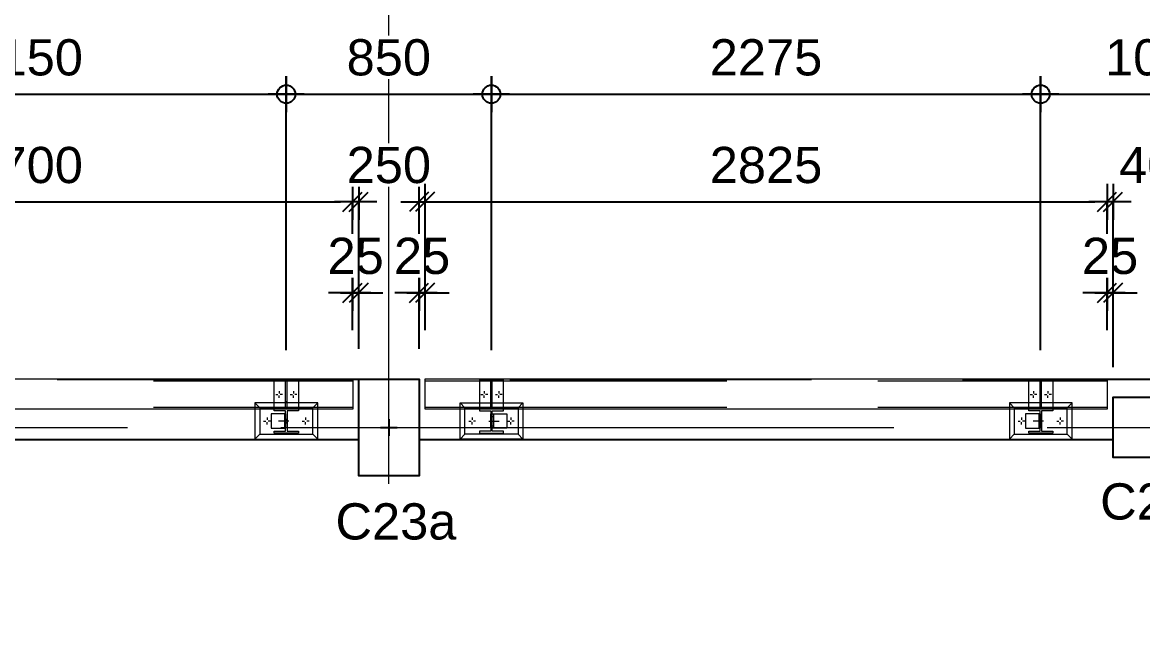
# Model space of a CAD drawing. Header units: millimetres. Extents: x 663313 to 1226001, y 1431724 to 1620898.
# Drawn here: x 663614.033 to 663618.673, y 1524778.217 to 1524780.751 of the extents above; entities that cross this region are included whole.
import ezdxf

# ---------------------------------------------------------------- set-up
doc = ezdxf.new("R2010")
doc.units = ezdxf.units.MM
for name, pattern in [('Grid Line', [22.225, 12.7, -3.175, 3.175, -3.175]), ('HIDDEN', [0.375, 0.25, -0.125]), ('XKITLINE00', [0]), ('XKITLINE02', [4, 2, -2])]:
    doc.linetypes.add(name, pattern=pattern)
doc.layers.get('Defpoints').update_dxf_attribs({"color": 140})
for name, color, linetype in [('000 - D I M', 1, 'Continuous'), ('BR', 6, 'Continuous'), ('CVA044__', 2, 'Continuous'), ('DIM', 1, 'Continuous'), ('VPORT', 250, 'Continuous')]:
    doc.layers.add(name, color=color, linetype=linetype)
for name, color, linetype, lineweight in [('Bolt', 7, 'Continuous', 0), ('Part', 2, 'Continuous', 0), ('S-GRID', 1, 'Continuous', 9)]:
    doc.layers.add(name, color=color, linetype=linetype, lineweight=lineweight)
doc.styles.add('Arial', font='arial.ttf')
doc.dimstyles.new('Dim-Cen', dxfattribs={"dimscale": 0.05, "dimtxt": 3, "dimasz": 1, "dimexe": 0, "dimexo": 1, "dimgap": 1.5, "dimtad": 1, "dimdec": 0, "dimlfac": 1000, "dimzin": 1, "dimdsep": 46, "dimtxsty": 'Arial', "dimblk": 'CEN1', "dimcen": 0.09, "dimclrd": 1, "dimclre": 49, "dimclrt": 3, "dimadec": 0, "dimazin": 0, "dimtfac": 1, "dimtdec": 0, "dimtix": 1, "dimtofl": 0, "dimtmove": 2, "dimatfit": 3, "dimfxl": 1, "dimtfill": 1, "dimtolj": 1, "dimtzin": 0, "dimarcsym": 1})
doc.dimstyles.new('Dim-End', dxfattribs={"dimscale": 0.05, "dimtxt": 3, "dimasz": 1, "dimexe": 0, "dimexo": 2.5, "dimgap": 1.5, "dimtad": 1, "dimdec": 0, "dimlfac": 1000, "dimzin": 1, "dimdsep": 46, "dimtxsty": 'Arial', "dimblk": 'END', "dimcen": 0.09, "dimclrd": 1, "dimclre": 49, "dimclrt": 3, "dimadec": 0, "dimazin": 0, "dimtfac": 1, "dimtdec": 0, "dimtix": 1, "dimtofl": 0, "dimtmove": 2, "dimatfit": 3, "dimfxl": 1, "dimtfill": 1, "dimtfillclr": 256, "dimtolj": 1, "dimtzin": 0, "dimarcsym": 0})
pattern_1 = [(235.288, (663627.358, 1524790.5456), (5.74185, -3.9776), [5.08, -1.905]), (325.288, (663627.358, 1524790.5456), (3.9776, 5.74185), [5.08, -1.905])]

# ---------------------------------------------------------------- blocks, each defined once
blk = doc.blocks.new('C25')
at = {"layer": 'BR', "color": 1}
for p, q in [((-0.0343, 0), (0.0343, 0)), ((0, 0.0343), (0, -0.0343))]:
    blk.add_line(p, q, dxfattribs=at)
at = {"layer": 'BR', "color": 5, "ltscale": 5}
blk.add_lwpolyline([(-0.125, 0.2), (0.125, 0.2), (0.125, -0.2), (-0.125, -0.2)], close=True, dxfattribs=at)
blk = doc.blocks.new('CEN1')
at = {"color": 1}
for p, q in [((0, 1.5), (0, -1.5)), ((1.5, 0), (-1.5, 0))]:
    blk.add_line(p, q, dxfattribs=at)
at = {"color": 3}
blk.add_circle((0, 0), 0.75, dxfattribs=at)
blk = doc.blocks.new('*D4339')
at = {"layer": '000 - D I M', "color": 49, "lineweight": -2, "transparency": 16777216}
for p, q in [((663612.9758, 1524779.3944), (663612.9758, 1524780.4539)), ((663615.1258, 1524779.3944), (663615.1258, 1524780.4539))]:
    blk.add_line(p, q, dxfattribs=at)
at = {"layer": '000 - D I M', "color": 1, "lineweight": -2, "transparency": 16777216}
blk.add_line((663613.0258, 1524780.4539), (663615.0758, 1524780.4539), dxfattribs=at)
at = {"layer": 'Defpoints', "color": 0, "transparency": 16777216}
for p in [(663615.1258, 1524780.4539), (663612.9758, 1524779.3444), (663615.1258, 1524779.3444)]:
    blk.add_point(p, dxfattribs=at)
at = {"layer": '000 - D I M', "color": 1, "lineweight": -2, "transparency": 16777216, "xscale": 0.05, "yscale": 0.05, "zscale": 0.05, "rotation": 180}
blk.add_blockref('CEN1', (663612.9758, 1524780.4539), dxfattribs=at)
at = {"layer": '000 - D I M', "color": 1, "lineweight": -2, "transparency": 16777216, "xscale": 0.05, "yscale": 0.05, "zscale": 0.05}
blk.add_blockref('CEN1', (663615.1258, 1524780.4539), dxfattribs=at)
at = {"layer": '000 - D I M', "color": 3, "transparency": 16777216, "insert": (663614.0508, 1524780.6055), "char_height": 0.15, "attachment_point": 5, "style": 'Arial', "bg_fill": 3, "box_fill_scale": 1.1, "bg_fill_color": 256, "bg_fill_true_color": 13158600, "bg_fill_transparency": 0}
blk.add_mtext('\\A1;2150', dxfattribs=at)
blk = doc.blocks.new('*D4340')
at = {"layer": '000 - D I M', "color": 49, "lineweight": -2, "transparency": 16777216}
for p, q in [((663615.1258, 1524779.3944), (663615.1258, 1524780.4539)), ((663615.9758, 1524779.3944), (663615.9758, 1524780.4539))]:
    blk.add_line(p, q, dxfattribs=at)
at = {"layer": '000 - D I M', "color": 1, "lineweight": -2, "transparency": 16777216}
blk.add_line((663615.1758, 1524780.4539), (663615.9258, 1524780.4539), dxfattribs=at)
at = {"layer": 'Defpoints', "color": 0, "transparency": 16777216}
for p in [(663615.9758, 1524780.4539), (663615.1258, 1524779.3444), (663615.9758, 1524779.3444)]:
    blk.add_point(p, dxfattribs=at)
at = {"layer": '000 - D I M', "color": 1, "lineweight": -2, "transparency": 16777216, "xscale": 0.05, "yscale": 0.05, "zscale": 0.05, "rotation": 180}
blk.add_blockref('CEN1', (663615.1258, 1524780.4539), dxfattribs=at)
at = {"layer": '000 - D I M', "color": 1, "lineweight": -2, "transparency": 16777216, "xscale": 0.05, "yscale": 0.05, "zscale": 0.05}
blk.add_blockref('CEN1', (663615.9758, 1524780.4539), dxfattribs=at)
at = {"layer": '000 - D I M', "color": 3, "transparency": 16777216, "insert": (663615.5508, 1524780.6055), "char_height": 0.15, "attachment_point": 5, "style": 'Arial', "bg_fill": 3, "box_fill_scale": 1.1, "bg_fill_color": 256, "bg_fill_true_color": 13158600, "bg_fill_transparency": 0}
blk.add_mtext('\\A1;850', dxfattribs=at)
blk = doc.blocks.new('*D4341')
at = {"layer": '000 - D I M', "color": 49, "lineweight": -2, "transparency": 16777216}
for p, q in [((663615.9758, 1524779.3944), (663615.9758, 1524780.4539)), ((663618.2507, 1524779.3944), (663618.2507, 1524780.4539))]:
    blk.add_line(p, q, dxfattribs=at)
at = {"layer": '000 - D I M', "color": 1, "lineweight": -2, "transparency": 16777216}
blk.add_line((663616.0258, 1524780.4539), (663618.2007, 1524780.4539), dxfattribs=at)
at = {"layer": 'Defpoints', "color": 0, "transparency": 16777216}
for p in [(663618.2507, 1524780.4539), (663615.9758, 1524779.3444), (663618.2507, 1524779.3444)]:
    blk.add_point(p, dxfattribs=at)
at = {"layer": '000 - D I M', "color": 1, "lineweight": -2, "transparency": 16777216, "xscale": 0.05, "yscale": 0.05, "zscale": 0.05, "rotation": 180}
blk.add_blockref('CEN1', (663615.9758, 1524780.4539), dxfattribs=at)
at = {"layer": '000 - D I M', "color": 1, "lineweight": -2, "transparency": 16777216, "xscale": 0.05, "yscale": 0.05, "zscale": 0.05}
blk.add_blockref('CEN1', (663618.2507, 1524780.4539), dxfattribs=at)
at = {"layer": '000 - D I M', "color": 3, "transparency": 16777216, "insert": (663617.1133, 1524780.6055), "char_height": 0.15, "attachment_point": 5, "style": 'Arial', "bg_fill": 3, "box_fill_scale": 1.1, "bg_fill_color": 256, "bg_fill_true_color": 13158600, "bg_fill_transparency": 0}
blk.add_mtext('\\A1;2275', dxfattribs=at)
blk = doc.blocks.new('*D4342')
at = {"layer": '000 - D I M', "color": 49, "lineweight": -2, "transparency": 16777216}
for p, q in [((663618.2507, 1524779.3944), (663618.2507, 1524780.4539)), ((663619.2504, 1524779.3944), (663619.2504, 1524780.4539))]:
    blk.add_line(p, q, dxfattribs=at)
at = {"layer": '000 - D I M', "color": 1, "lineweight": -2, "transparency": 16777216}
blk.add_line((663618.3007, 1524780.4539), (663619.2004, 1524780.4539), dxfattribs=at)
at = {"layer": 'Defpoints', "color": 0, "transparency": 16777216}
for p in [(663619.2504, 1524780.4539), (663618.2507, 1524779.3444), (663619.2504, 1524779.3444)]:
    blk.add_point(p, dxfattribs=at)
at = {"layer": '000 - D I M', "color": 1, "lineweight": -2, "transparency": 16777216, "xscale": 0.05, "yscale": 0.05, "zscale": 0.05, "rotation": 180}
blk.add_blockref('CEN1', (663618.2507, 1524780.4539), dxfattribs=at)
at = {"layer": '000 - D I M', "color": 1, "lineweight": -2, "transparency": 16777216, "xscale": 0.05, "yscale": 0.05, "zscale": 0.05}
blk.add_blockref('CEN1', (663619.2504, 1524780.4539), dxfattribs=at)
at = {"layer": '000 - D I M', "color": 3, "transparency": 16777216, "insert": (663618.7506, 1524780.6055), "char_height": 0.15, "attachment_point": 5, "style": 'Arial', "bg_fill": 3, "box_fill_scale": 1.1, "bg_fill_color": 256, "bg_fill_true_color": 13158600, "bg_fill_transparency": 0}
blk.add_mtext('\\A1;1000', dxfattribs=at)
blk = doc.blocks.new('END')
at = {"color": 1}
for p, q in [((0, 1.5), (0, -1.5)), ((1.5, 0), (-1.5, 0))]:
    blk.add_line(p, q, dxfattribs=at)
at = {"color": 3}
blk.add_line((-0.795, -0.795), (0.795, 0.795), dxfattribs=at)
blk = doc.blocks.new('*D4355')
at = {"layer": '000 - D I M', "color": 49, "lineweight": -2, "transparency": 16777216}
for p, q in [((663612.7008, 1524779.4774), (663612.7008, 1524780.0082)), ((663615.4008, 1524779.4774), (663615.4008, 1524780.0082))]:
    blk.add_line(p, q, dxfattribs=at)
at = {"layer": '000 - D I M', "color": 1, "lineweight": -2, "transparency": 16777216}
blk.add_line((663612.7508, 1524780.0082), (663615.3508, 1524780.0082), dxfattribs=at)
at = {"layer": 'Defpoints', "color": 0, "transparency": 16777216}
for p in [(663615.4008, 1524780.0082), (663612.7008, 1524779.3524), (663615.4008, 1524779.3524)]:
    blk.add_point(p, dxfattribs=at)
at = {"layer": '000 - D I M', "color": 1, "lineweight": -2, "transparency": 16777216, "xscale": 0.05, "yscale": 0.05, "zscale": 0.05, "rotation": 180}
blk.add_blockref('END', (663612.7008, 1524780.0082), dxfattribs=at)
at = {"layer": '000 - D I M', "color": 1, "lineweight": -2, "transparency": 16777216, "xscale": 0.05, "yscale": 0.05, "zscale": 0.05}
blk.add_blockref('END', (663615.4008, 1524780.0082), dxfattribs=at)
at = {"layer": '000 - D I M', "color": 3, "transparency": 16777216, "insert": (663614.0508, 1524780.1598), "char_height": 0.15, "attachment_point": 5, "style": 'Arial', "bg_fill": 3, "box_fill_scale": 1.1, "bg_fill_color": 256, "bg_fill_true_color": 13158600, "bg_fill_transparency": 0}
blk.add_mtext('\\A1;2700', dxfattribs=at)
blk = doc.blocks.new('*D4356')
at = {"layer": '000 - D I M', "color": 1, "lineweight": -2, "transparency": 16777216}
for p, q in [((663615.3508, 1524779.632), (663615.3008, 1524779.632)), ((663615.4761, 1524779.632), (663615.5261, 1524779.632))]:
    blk.add_line(p, q, dxfattribs=at)
at = {"layer": '000 - D I M', "color": 49, "lineweight": -2, "transparency": 16777216}
for p, q in [((663615.4008, 1524779.4774), (663615.4008, 1524779.632)), ((663615.4261, 1524779.3994), (663615.4261, 1524779.632))]:
    blk.add_line(p, q, dxfattribs=at)
at = {"layer": 'Defpoints', "color": 0, "transparency": 16777216}
for p in [(663615.4261, 1524779.632), (663615.4008, 1524779.3524), (663615.4261, 1524779.2744)]:
    blk.add_point(p, dxfattribs=at)
at = {"layer": '000 - D I M', "color": 1, "lineweight": -2, "transparency": 16777216, "xscale": 0.05, "yscale": 0.05, "zscale": 0.05}
blk.add_blockref('END', (663615.4008, 1524779.632), dxfattribs=at)
at = {"layer": '000 - D I M', "color": 1, "lineweight": -2, "transparency": 16777216, "xscale": 0.05, "yscale": 0.05, "zscale": 0.05, "rotation": 180}
blk.add_blockref('END', (663615.4261, 1524779.632), dxfattribs=at)
at = {"layer": '000 - D I M', "color": 3, "transparency": 16777216, "insert": (663615.4135, 1524779.7836), "char_height": 0.15, "attachment_point": 5, "style": 'Arial', "bg_fill": 3, "box_fill_scale": 1.1, "bg_fill_color": 256, "bg_fill_true_color": 13158600, "bg_fill_transparency": 0}
blk.add_mtext('\\A1;25', dxfattribs=at)
blk = doc.blocks.new('*D4357')
at = {"layer": '000 - D I M', "color": 1, "lineweight": -2, "transparency": 16777216}
for p, q in [((663615.3761, 1524780.0082), (663615.3261, 1524780.0082)), ((663615.7261, 1524780.0082), (663615.7761, 1524780.0082))]:
    blk.add_line(p, q, dxfattribs=at)
at = {"layer": '000 - D I M', "color": 49, "lineweight": -2, "transparency": 16777216}
for p, q in [((663615.4261, 1524779.3994), (663615.4261, 1524780.0082)), ((663615.6761, 1524779.3994), (663615.6761, 1524780.0082))]:
    blk.add_line(p, q, dxfattribs=at)
at = {"layer": 'Defpoints', "color": 0, "transparency": 16777216}
for p in [(663615.6761, 1524780.0082), (663615.4261, 1524779.2744), (663615.6761, 1524779.2744)]:
    blk.add_point(p, dxfattribs=at)
at = {"layer": '000 - D I M', "color": 1, "lineweight": -2, "transparency": 16777216, "xscale": 0.05, "yscale": 0.05, "zscale": 0.05}
blk.add_blockref('END', (663615.4261, 1524780.0082), dxfattribs=at)
at = {"layer": '000 - D I M', "color": 1, "lineweight": -2, "transparency": 16777216, "xscale": 0.05, "yscale": 0.05, "zscale": 0.05, "rotation": 180}
blk.add_blockref('END', (663615.6761, 1524780.0082), dxfattribs=at)
at = {"layer": '000 - D I M', "color": 3, "transparency": 16777216, "insert": (663615.5511, 1524780.1598), "char_height": 0.15, "attachment_point": 5, "style": 'Arial', "bg_fill": 3, "box_fill_scale": 1.1, "bg_fill_color": 256, "bg_fill_true_color": 13158600, "bg_fill_transparency": 0}
blk.add_mtext('\\A1;250', dxfattribs=at)
blk = doc.blocks.new('*D4358')
at = {"layer": '000 - D I M', "color": 1, "lineweight": -2, "transparency": 16777216}
for p, q in [((663615.6261, 1524779.632), (663615.5761, 1524779.632)), ((663615.7508, 1524779.632), (663615.8008, 1524779.632))]:
    blk.add_line(p, q, dxfattribs=at)
at = {"layer": '000 - D I M', "color": 49, "lineweight": -2, "transparency": 16777216}
for p, q in [((663615.6761, 1524779.3994), (663615.6761, 1524779.632)), ((663615.7008, 1524779.4774), (663615.7008, 1524779.632))]:
    blk.add_line(p, q, dxfattribs=at)
at = {"layer": 'Defpoints', "color": 0, "transparency": 16777216}
for p in [(663615.7008, 1524779.632), (663615.7008, 1524779.3524), (663615.6761, 1524779.2744)]:
    blk.add_point(p, dxfattribs=at)
at = {"layer": '000 - D I M', "color": 1, "lineweight": -2, "transparency": 16777216, "xscale": 0.05, "yscale": 0.05, "zscale": 0.05}
blk.add_blockref('END', (663615.6761, 1524779.632), dxfattribs=at)
at = {"layer": '000 - D I M', "color": 1, "lineweight": -2, "transparency": 16777216, "xscale": 0.05, "yscale": 0.05, "zscale": 0.05, "rotation": 180}
blk.add_blockref('END', (663615.7008, 1524779.632), dxfattribs=at)
at = {"layer": '000 - D I M', "color": 3, "transparency": 16777216, "insert": (663615.6885, 1524779.7836), "char_height": 0.15, "attachment_point": 5, "style": 'Arial', "bg_fill": 3, "box_fill_scale": 1.1, "bg_fill_color": 256, "bg_fill_true_color": 13158600, "bg_fill_transparency": 0}
blk.add_mtext('\\A1;25', dxfattribs=at)
blk = doc.blocks.new('*D4359')
at = {"layer": '000 - D I M', "color": 49, "lineweight": -2, "transparency": 16777216}
for p, q in [((663615.7008, 1524779.4774), (663615.7008, 1524780.0082)), ((663618.5257, 1524779.4774), (663618.5257, 1524780.0082))]:
    blk.add_line(p, q, dxfattribs=at)
at = {"layer": '000 - D I M', "color": 1, "lineweight": -2, "transparency": 16777216}
blk.add_line((663615.7508, 1524780.0082), (663618.4757, 1524780.0082), dxfattribs=at)
at = {"layer": 'Defpoints', "color": 0, "transparency": 16777216}
for p in [(663618.5257, 1524780.0082), (663615.7008, 1524779.3524), (663618.5257, 1524779.3524)]:
    blk.add_point(p, dxfattribs=at)
at = {"layer": '000 - D I M', "color": 1, "lineweight": -2, "transparency": 16777216, "xscale": 0.05, "yscale": 0.05, "zscale": 0.05, "rotation": 180}
blk.add_blockref('END', (663615.7008, 1524780.0082), dxfattribs=at)
at = {"layer": '000 - D I M', "color": 1, "lineweight": -2, "transparency": 16777216, "xscale": 0.05, "yscale": 0.05, "zscale": 0.05}
blk.add_blockref('END', (663618.5257, 1524780.0082), dxfattribs=at)
at = {"layer": '000 - D I M', "color": 3, "transparency": 16777216, "insert": (663617.1133, 1524780.1598), "char_height": 0.15, "attachment_point": 5, "style": 'Arial', "bg_fill": 3, "box_fill_scale": 1.1, "bg_fill_color": 256, "bg_fill_true_color": 13158600, "bg_fill_transparency": 0}
blk.add_mtext('\\A1;2825', dxfattribs=at)
blk = doc.blocks.new('*D4360')
at = {"layer": '000 - D I M', "color": 1, "lineweight": -2, "transparency": 16777216}
for p, q in [((663618.4757, 1524779.632), (663618.4257, 1524779.632)), ((663618.6007, 1524779.632), (663618.6507, 1524779.632))]:
    blk.add_line(p, q, dxfattribs=at)
at = {"layer": '000 - D I M', "color": 49, "lineweight": -2, "transparency": 16777216}
for p, q in [((663618.5257, 1524779.4774), (663618.5257, 1524779.632)), ((663618.5507, 1524779.3243), (663618.5507, 1524779.632))]:
    blk.add_line(p, q, dxfattribs=at)
at = {"layer": 'Defpoints', "color": 0, "transparency": 16777216}
for p in [(663618.5507, 1524779.632), (663618.5257, 1524779.3524), (663618.5507, 1524779.1993)]:
    blk.add_point(p, dxfattribs=at)
at = {"layer": '000 - D I M', "color": 1, "lineweight": -2, "transparency": 16777216, "xscale": 0.05, "yscale": 0.05, "zscale": 0.05}
blk.add_blockref('END', (663618.5257, 1524779.632), dxfattribs=at)
at = {"layer": '000 - D I M', "color": 1, "lineweight": -2, "transparency": 16777216, "xscale": 0.05, "yscale": 0.05, "zscale": 0.05, "rotation": 180}
blk.add_blockref('END', (663618.5507, 1524779.632), dxfattribs=at)
at = {"layer": '000 - D I M', "color": 3, "transparency": 16777216, "insert": (663618.5382, 1524779.7836), "char_height": 0.15, "attachment_point": 5, "style": 'Arial', "bg_fill": 3, "box_fill_scale": 1.1, "bg_fill_color": 256, "bg_fill_true_color": 13158600, "bg_fill_transparency": 0}
blk.add_mtext('\\A1;25', dxfattribs=at)
blk = doc.blocks.new('*D4361')
at = {"layer": '000 - D I M', "color": 1, "lineweight": -2, "transparency": 16777216}
for p, q in [((663618.5007, 1524780.0082), (663618.4507, 1524780.0082)), ((663619.0007, 1524780.0082), (663619.0507, 1524780.0082))]:
    blk.add_line(p, q, dxfattribs=at)
at = {"layer": '000 - D I M', "color": 49, "lineweight": -2, "transparency": 16777216}
for p, q in [((663618.5507, 1524779.3243), (663618.5507, 1524780.0082)), ((663618.9507, 1524779.3243), (663618.9507, 1524780.0082))]:
    blk.add_line(p, q, dxfattribs=at)
at = {"layer": 'Defpoints', "color": 0, "transparency": 16777216}
for p in [(663618.9507, 1524780.0082), (663618.5507, 1524779.1993), (663618.9507, 1524779.1993)]:
    blk.add_point(p, dxfattribs=at)
at = {"layer": '000 - D I M', "color": 1, "lineweight": -2, "transparency": 16777216, "xscale": 0.05, "yscale": 0.05, "zscale": 0.05}
blk.add_blockref('END', (663618.5507, 1524780.0082), dxfattribs=at)
at = {"layer": '000 - D I M', "color": 1, "lineweight": -2, "transparency": 16777216, "xscale": 0.05, "yscale": 0.05, "zscale": 0.05, "rotation": 180}
blk.add_blockref('END', (663618.9507, 1524780.0082), dxfattribs=at)
at = {"layer": '000 - D I M', "color": 3, "transparency": 16777216, "insert": (663618.7507, 1524780.1598), "char_height": 0.15, "attachment_point": 5, "style": 'Arial', "bg_fill": 3, "box_fill_scale": 1.1, "bg_fill_color": 256, "bg_fill_true_color": 13158600, "bg_fill_transparency": 0}
blk.add_mtext('\\A1;400', dxfattribs=at)
blk = doc.blocks.new('44')
at = {"layer": 'Bolt', "color": 21, "linetype": 'XKITLINE00', "lineweight": 0}
for p, q in [((31.2806, 34.8096), (31.2806, 34.8003)), ((31.2806, 34.8096), (31.2806, 34.8003)), ((31.2666, 34.7956), (31.2759, 34.7956)), ((31.2666, 34.7956), (31.2759, 34.7956)), ((31.2806, 34.7816), (31.2806, 34.7909)), ((31.2806, 34.7816), (31.2806, 34.7909)), ((31.2946, 34.7956), (31.2852, 34.7956)), ((31.2946, 34.7956), (31.2852, 34.7956)), ((31.3906, 34.7596), (31.3906, 34.7503)), ((31.3766, 34.7456), (31.3859, 34.7456)), ((31.3906, 34.7316), (31.3906, 34.7409)), ((31.4046, 34.7456), (31.3952, 34.7456)), ((31.3766, 34.6856), (31.3859, 34.6856)), ((31.3906, 34.6996), (31.3906, 34.6903)), ((31.3906, 34.6716), (31.3906, 34.6809)), ((31.4046, 34.6856), (31.3952, 34.6856)), ((31.2666, 34.6356), (31.2759, 34.6356)), ((31.2666, 34.6356), (31.2759, 34.6356)), ((31.2806, 34.6496), (31.2806, 34.6403)), ((31.2806, 34.6496), (31.2806, 34.6403)), ((31.2806, 34.6216), (31.2806, 34.6309)), ((31.2806, 34.6216), (31.2806, 34.6309)), ((31.2946, 34.6356), (31.2852, 34.6356)), ((31.2946, 34.6356), (31.2852, 34.6356)), ((31.2666, 33.9456), (31.2759, 33.9456)), ((31.2666, 33.9456), (31.2759, 33.9456)), ((31.2806, 33.9596), (31.2806, 33.9503)), ((31.2806, 33.9596), (31.2806, 33.9503)), ((31.2806, 33.9316), (31.2806, 33.9409)), ((31.2806, 33.9316), (31.2806, 33.9409)), ((31.2946, 33.9456), (31.2852, 33.9456)), ((31.2946, 33.9456), (31.2852, 33.9456)), ((31.3766, 33.8956), (31.3859, 33.8956)), ((31.3906, 33.9096), (31.3906, 33.9003)), ((31.3906, 33.8816), (31.3906, 33.8909)), ((31.4046, 33.8956), (31.3952, 33.8956)), ((31.3766, 33.8356), (31.3859, 33.8356)), ((31.3906, 33.8496), (31.3906, 33.8403)), ((31.3906, 33.8216), (31.3906, 33.8309)), ((31.4046, 33.8356), (31.3952, 33.8356)), ((31.2666, 33.7856), (31.2759, 33.7856)), ((31.2666, 33.7856), (31.2759, 33.7856)), ((31.2806, 33.7996), (31.2806, 33.7903)), ((31.2806, 33.7996), (31.2806, 33.7903)), ((31.2806, 33.7716), (31.2806, 33.7809)), ((31.2806, 33.7716), (31.2806, 33.7809)), ((31.2946, 33.7856), (31.2852, 33.7856)), ((31.2946, 33.7856), (31.2852, 33.7856)), ((31.2666, 31.6708), (31.2759, 31.6708)), ((31.2666, 31.6708), (31.2759, 31.6708)), ((31.2806, 31.6848), (31.2806, 31.6755)), ((31.2806, 31.6848), (31.2806, 31.6755)), ((31.2806, 31.6568), (31.2806, 31.6662)), ((31.2806, 31.6568), (31.2806, 31.6662)), ((31.2946, 31.6708), (31.2852, 31.6708)), ((31.2946, 31.6708), (31.2852, 31.6708)), ((31.3766, 31.6208), (31.3859, 31.6208)), ((31.3906, 31.6348), (31.3906, 31.6255)), ((31.3906, 31.6068), (31.3906, 31.6162)), ((31.4046, 31.6208), (31.3952, 31.6208)), ((31.3766, 31.5608), (31.3859, 31.5608)), ((31.3906, 31.5748), (31.3906, 31.5655)), ((31.3906, 31.5468), (31.3906, 31.5562)), ((31.4046, 31.5608), (31.3952, 31.5608)), ((31.2666, 31.5108), (31.2759, 31.5108)), ((31.2666, 31.5108), (31.2759, 31.5108)), ((31.2806, 31.5248), (31.2806, 31.5155)), ((31.2806, 31.5248), (31.2806, 31.5155)), ((31.2806, 31.4968), (31.2806, 31.5062)), ((31.2806, 31.4968), (31.2806, 31.5062)), ((31.2946, 31.5108), (31.2852, 31.5108)), ((31.2946, 31.5108), (31.2852, 31.5108))]:
    blk.add_line(p, q, dxfattribs=at)
at = {"layer": 'Bolt', "color": 21, "linetype": 'XKITLINE02', "lineweight": 0}
for p, q in [((31.2611, 34.7186), (31.2611, 34.7236)), ((31.2736, 34.7186), (31.2736, 34.7126)), ((31.2736, 34.7126), (31.2736, 34.7186)), ((31.2806, 34.7047), (31.2806, 34.7476)), ((31.2876, 34.7186), (31.2876, 34.7126)), ((31.2876, 34.7126), (31.2876, 34.7186)), ((31.3001, 34.7186), (31.3001, 34.7236)), ((31.2806, 33.8765), (31.2806, 33.8336)), ((31.2611, 33.8626), (31.2611, 33.8576)), ((31.2736, 33.8626), (31.2736, 33.8686)), ((31.2736, 33.8686), (31.2736, 33.8626)), ((31.2876, 33.8626), (31.2876, 33.8686)), ((31.2876, 33.8686), (31.2876, 33.8626)), ((31.3001, 33.8626), (31.3001, 33.8576)), ((31.2611, 31.5938), (31.2611, 31.5988)), ((31.2806, 31.5799), (31.2806, 31.6228)), ((31.3001, 31.5938), (31.3001, 31.5988)), ((31.2736, 31.5938), (31.2736, 31.5878)), ((31.2736, 31.5878), (31.2736, 31.5938)), ((31.2876, 31.5938), (31.2876, 31.5878)), ((31.2876, 31.5878), (31.2876, 31.5938))]:
    blk.add_line(p, q, dxfattribs=at)
at = {"layer": 'Part', "color": 251, "linetype": 'HIDDEN', "lineweight": 0, "ltscale": 5}
for p, q in [((31.3382, 37.1406), (31.3382, 34.4406)), ((31.4472, 37.1406), (31.4472, 34.4406)), ((31.3382, 34.1406), (31.3382, 31.3155)), ((31.4472, 34.1406), (31.4472, 31.3155))]:
    blk.add_line(p, q, dxfattribs=at)
at = {"layer": 'Part', "lineweight": 0}
for p, q in [((31.2056, 34.8456), (31.2256, 34.8256)), ((31.2056, 34.5856), (31.2256, 34.6056)), ((31.2056, 33.9956), (31.2256, 33.9756)), ((31.2056, 33.7356), (31.2256, 33.7556)), ((31.2056, 31.7208), (31.2256, 31.7008)), ((31.2056, 31.4608), (31.2256, 31.4808))]:
    blk.add_line(p, q, dxfattribs=at)
at = {"layer": 'Part', "color": 252, "linetype": 'HIDDEN', "lineweight": 0, "ltscale": 2}
for p, q in [((31.3356, 34.8256), (31.3556, 34.8456)), ((31.3356, 34.6056), (31.3556, 34.5856)), ((31.3356, 33.9756), (31.3556, 33.9956)), ((31.3356, 33.7556), (31.3556, 33.7356)), ((31.3356, 31.7008), (31.3556, 31.7208)), ((31.3356, 31.4808), (31.3556, 31.4608))]:
    blk.add_line(p, q, dxfattribs=at)
at = {"layer": 'Part', "color": 21, "linetype": 'XKITLINE02', "lineweight": 0}
for p, q in [((31.3306, 34.6656), (31.3306, 34.7656)), ((31.2506, 34.7186), (31.3106, 34.7186)), ((31.2506, 34.7126), (31.3106, 34.7126)), ((31.3606, 34.7126), (31.3606, 34.7186)), ((31.3306, 33.9156), (31.3306, 33.8156)), ((31.2506, 33.8686), (31.3106, 33.8686)), ((31.2506, 33.8626), (31.3106, 33.8626)), ((31.3606, 33.8686), (31.3606, 33.8626)), ((31.3306, 31.5408), (31.3306, 31.6408)), ((31.2506, 31.5938), (31.3106, 31.5938)), ((31.2506, 31.5878), (31.3106, 31.5878)), ((31.3606, 31.5878), (31.3606, 31.5938))]:
    blk.add_line(p, q, dxfattribs=at)
at = {"layer": 'Part', "linetype": 'XKITLINE02', "lineweight": 0}
for p, q in [((31.3106, 34.7236), (31.2506, 34.7236)), ((31.3306, 34.7186), (31.4506, 34.7186)), ((31.3306, 34.7126), (31.4506, 34.7126)), ((31.3106, 33.8576), (31.2506, 33.8576)), ((31.3306, 33.8686), (31.4506, 33.8686)), ((31.3306, 33.8626), (31.4506, 33.8626)), ((31.3106, 31.5988), (31.2506, 31.5988)), ((31.3306, 31.5938), (31.4506, 31.5938)), ((31.3306, 31.5878), (31.4506, 31.5878))]:
    blk.add_line(p, q, dxfattribs=at)
at = {"layer": 'Part', "color": 4, "lineweight": 0}
for points in [[(31.4552, 34.4406), (31.3302, 34.4406), (31.3302, 37.1406), (31.4552, 37.1406), (31.4552, 34.4406)], [(31.3302, 31.3155), (31.3302, 34.1406), (31.4552, 34.1406), (31.4552, 31.3155), (31.3302, 31.3155)]]:
    blk.add_lwpolyline(points, dxfattribs=at)
at = {"layer": 'Part', "lineweight": 0}
for points in [[(31.3306, 34.8456), (31.2056, 34.8456), (31.2056, 34.5856), (31.3306, 34.5856)], [(31.3306, 34.8256), (31.2256, 34.8256), (31.2256, 34.6056), (31.3306, 34.6056)], [(31.3306, 33.7356), (31.2056, 33.7356), (31.2056, 33.9956), (31.3306, 33.9956)], [(31.3306, 33.7556), (31.2256, 33.7556), (31.2256, 33.9756), (31.3306, 33.9756)], [(31.3306, 31.7208), (31.2056, 31.7208), (31.2056, 31.4608), (31.3306, 31.4608)], [(31.3306, 31.7008), (31.2256, 31.7008), (31.2256, 31.4808), (31.3306, 31.4808)]]:
    blk.add_lwpolyline(points, dxfattribs=at)
at = {"layer": 'Part', "color": 252, "linetype": 'HIDDEN', "lineweight": 0, "ltscale": 2}
for points in [[(31.3306, 34.5856), (31.3556, 34.5856), (31.3556, 34.8456), (31.3306, 34.8456)], [(31.3306, 34.6056), (31.3356, 34.6056), (31.3356, 34.8256), (31.3306, 34.8256)], [(31.3306, 33.9956), (31.3556, 33.9956), (31.3556, 33.7356), (31.3306, 33.7356)], [(31.3306, 33.9756), (31.3356, 33.9756), (31.3356, 33.7556), (31.3306, 33.7556)], [(31.3306, 31.4608), (31.3556, 31.4608), (31.3556, 31.7208), (31.3306, 31.7208)], [(31.3306, 31.4808), (31.3356, 31.4808), (31.3356, 31.7008), (31.3306, 31.7008)]]:
    blk.add_lwpolyline(points, dxfattribs=at)
at = {"layer": 'Part', "linetype": 'XKITLINE02', "lineweight": 0}
for points in [[(31.3306, 34.6656), (31.3226, 34.6656), (31.3226, 34.7126), (31.2386, 34.7126), (31.2386, 34.6656), (31.2306, 34.6656), (31.2306, 34.7656), (31.2386, 34.7656), (31.2386, 34.7186), (31.3226, 34.7186), (31.3226, 34.7656), (31.3306, 34.7656)], [(31.3306, 33.9156), (31.3226, 33.9156), (31.3226, 33.8686), (31.2386, 33.8686), (31.2386, 33.9156), (31.2306, 33.9156), (31.2306, 33.8156), (31.2386, 33.8156), (31.2386, 33.8626), (31.3226, 33.8626), (31.3226, 33.8156), (31.3306, 33.8156)], [(31.3306, 31.5408), (31.3226, 31.5408), (31.3226, 31.5878), (31.2386, 31.5878), (31.2386, 31.5408), (31.2306, 31.5408), (31.2306, 31.6408), (31.2386, 31.6408), (31.2386, 31.5938), (31.3226, 31.5938), (31.3226, 31.6408), (31.3306, 31.6408)]]:
    blk.add_lwpolyline(points, close=True, dxfattribs=at)
for points in [[(31.3106, 34.7186), (31.3106, 34.7786), (31.2506, 34.7786), (31.2506, 34.7186)], [(31.3306, 34.7656), (31.4506, 34.7656), (31.4506, 34.6656), (31.3306, 34.6656)], [(31.3306, 33.8156), (31.4506, 33.8156), (31.4506, 33.9156), (31.3306, 33.9156)], [(31.3106, 33.8626), (31.3106, 33.8026), (31.2506, 33.8026), (31.2506, 33.8626)], [(31.3106, 31.5938), (31.3106, 31.6538), (31.2506, 31.6538), (31.2506, 31.5938)], [(31.3306, 31.6408), (31.4506, 31.6408), (31.4506, 31.5408), (31.3306, 31.5408)]]:
    blk.add_lwpolyline(points, dxfattribs=at)

msp = doc.modelspace()

# ---------------------------------------------------------------- hatches: boundary and pattern name
at = {"layer": 'VPORT'}
h = msp.add_hatch(dxfattribs=at)
h.set_pattern_fill('ANGLE', color=6)
h.set_pattern_definition(pattern_1)
h.paths.add_polyline_path([(663617.8537, 1524792.0691), (663619.0867, 1524791.215), (663617.3783, 1524788.7489), (663616.1453, 1524789.603)])
edge = h.paths.add_edge_path(flags=16)
edge.add_line((663617.5126, 1524790.4806), (663617.7194, 1524790.3374))
edge = h.paths.add_edge_path(flags=16)
edge.add_line((663617.5444, 1524790.3056), (663617.6876, 1524790.5124))
h.paths.add_polyline_path([(663612.4437, 1524784.2591), (663613.6767, 1524783.405), (663611.9683, 1524780.9389), (663610.7353, 1524781.793)])
edge = h.paths.add_edge_path(flags=16)
edge.add_line((663612.1026, 1524782.6706), (663612.3094, 1524782.5274))
edge = h.paths.add_edge_path(flags=16)
edge.add_line((663612.1344, 1524782.4956), (663612.2776, 1524782.7024))
h.paths.add_polyline_path([(663604.7567, 1524773.1621), (663605.9897, 1524772.308), (663604.2813, 1524769.8419), (663603.0483, 1524770.696)])
edge = h.paths.add_edge_path(flags=16)
edge.add_line((663604.4156, 1524771.5736), (663604.6224, 1524771.4304))
edge = h.paths.add_edge_path(flags=16)
edge.add_line((663604.4474, 1524771.3986), (663604.5906, 1524771.6054))
h.paths.add_polyline_path([(663599.8027, 1524766.0101), (663601.0357, 1524765.156), (663599.3273, 1524762.6899), (663598.0943, 1524763.544)])
edge = h.paths.add_edge_path(flags=16)
edge.add_line((663599.4616, 1524764.4216), (663599.6684, 1524764.2784))
edge = h.paths.add_edge_path(flags=16)
edge.add_line((663599.4934, 1524764.2466), (663599.6366, 1524764.4534))
h.paths.add_polyline_path([(663592.6837, 1524755.7351), (663593.9167, 1524754.881), (663592.2083, 1524752.4149), (663590.9753, 1524753.269)])
edge = h.paths.add_edge_path(flags=16)
edge.add_line((663592.3426, 1524754.1466), (663592.5494, 1524754.0034))
edge = h.paths.add_edge_path(flags=16)
edge.add_line((663592.3744, 1524753.9716), (663592.5176, 1524754.1784))
h.paths.add_polyline_path([(663585.2817, 1524745.0491), (663586.5147, 1524744.195), (663584.8063, 1524741.7289), (663583.5733, 1524742.583)])
edge = h.paths.add_edge_path(flags=16)
edge.add_line((663584.9406, 1524743.4606), (663585.1474, 1524743.3174))
edge = h.paths.add_edge_path(flags=16)
edge.add_line((663584.9724, 1524743.2856), (663585.1156, 1524743.4924))
h.paths.add_polyline_path([(663578.7897, 1524735.6781), (663580.0227, 1524734.824), (663578.3143, 1524732.3579), (663577.0813, 1524733.212)])
edge = h.paths.add_edge_path(flags=16)
edge.add_line((663578.4486, 1524734.0896), (663578.6554, 1524733.9464))
edge = h.paths.add_edge_path(flags=16)
edge.add_line((663578.4804, 1524733.9146), (663578.6236, 1524734.1214))
h.paths.add_polyline_path([(663572.2977, 1524726.3071), (663573.5307, 1524725.453), (663571.8223, 1524722.9869), (663570.5893, 1524723.841)])
edge = h.paths.add_edge_path(flags=16)
edge.add_line((663571.9566, 1524724.7186), (663572.1634, 1524724.5754))
edge = h.paths.add_edge_path(flags=16)
edge.add_line((663571.9884, 1524724.5436), (663572.1316, 1524724.7504))
h.paths.add_polyline_path([(663565.8057, 1524716.9351), (663567.0387, 1524716.081), (663565.3303, 1524713.6149), (663564.0973, 1524714.469)])
edge = h.paths.add_edge_path(flags=16)
edge.add_line((663565.4646, 1524715.3466), (663565.6714, 1524715.2034))
edge = h.paths.add_edge_path(flags=16)
edge.add_line((663565.4964, 1524715.1716), (663565.6396, 1524715.3784))
h.paths.add_polyline_path([(663559.3147, 1524707.5641), (663560.5477, 1524706.71), (663558.8393, 1524704.2439), (663557.6063, 1524705.098)])
edge = h.paths.add_edge_path(flags=16)
edge.add_line((663558.9736, 1524705.9756), (663559.1804, 1524705.8324))
edge = h.paths.add_edge_path(flags=16)
edge.add_line((663559.0054, 1524705.8006), (663559.1486, 1524706.0074))
h.paths.add_polyline_path([(663552.8227, 1524698.1931), (663554.0557, 1524697.339), (663552.3473, 1524694.8729), (663551.1143, 1524695.727)])
edge = h.paths.add_edge_path(flags=16)
edge.add_line((663552.4816, 1524696.6046), (663552.6884, 1524696.4614))
edge = h.paths.add_edge_path(flags=16)
edge.add_line((663552.5134, 1524696.4296), (663552.6566, 1524696.6364))
h.paths.add_polyline_path([(663546.3307, 1524688.8221), (663547.5637, 1524687.968), (663545.8553, 1524685.5019), (663544.6223, 1524686.356)])
edge = h.paths.add_edge_path(flags=16)
edge.add_line((663545.9896, 1524687.2336), (663546.1964, 1524687.0904))
edge = h.paths.add_edge_path(flags=16)
edge.add_line((663546.0214, 1524687.0586), (663546.1646, 1524687.2654))
h.paths.add_polyline_path([(663539.8387, 1524679.4511), (663541.0717, 1524678.597), (663539.3633, 1524676.1309), (663538.1303, 1524676.985)])
edge = h.paths.add_edge_path(flags=16)
edge.add_line((663539.4976, 1524677.8626), (663539.7044, 1524677.7194))
edge = h.paths.add_edge_path(flags=16)
edge.add_line((663539.5294, 1524677.6876), (663539.6726, 1524677.8944))
h.paths.add_polyline_path([(663533.3477, 1524670.0801), (663534.5807, 1524669.226), (663532.8723, 1524666.7599), (663531.6393, 1524667.614)])
edge = h.paths.add_edge_path(flags=16)
edge.add_line((663533.0066, 1524668.4916), (663533.2134, 1524668.3484))
edge = h.paths.add_edge_path(flags=16)
edge.add_line((663533.0384, 1524668.3166), (663533.1816, 1524668.5234))
h.paths.add_polyline_path([(663526.8557, 1524660.7091), (663528.0887, 1524659.855), (663526.3803, 1524657.3889), (663525.1473, 1524658.243)])
edge = h.paths.add_edge_path(flags=16)
edge.add_line((663526.5146, 1524659.1206), (663526.7214, 1524658.9774))
edge = h.paths.add_edge_path(flags=16)
edge.add_line((663526.5464, 1524658.9456), (663526.6896, 1524659.1524))
h.paths.add_polyline_path([(663520.3637, 1524651.3381), (663521.5967, 1524650.484), (663519.8883, 1524648.0179), (663518.6553, 1524648.872)])
edge = h.paths.add_edge_path(flags=16)
edge.add_line((663520.0226, 1524649.7496), (663520.2294, 1524649.6064))
edge = h.paths.add_edge_path(flags=16)
edge.add_line((663520.0544, 1524649.5746), (663520.1976, 1524649.7814))
h.paths.add_polyline_path([(663513.8717, 1524641.9671), (663515.1047, 1524641.113), (663513.3963, 1524638.6469), (663512.1633, 1524639.501)])
edge = h.paths.add_edge_path(flags=16)
edge.add_line((663513.5306, 1524640.3786), (663513.7374, 1524640.2354))
edge = h.paths.add_edge_path(flags=16)
edge.add_line((663513.5624, 1524640.2036), (663513.7056, 1524640.4104))
h.paths.add_polyline_path([(663507.3807, 1524632.5961), (663508.6137, 1524631.742), (663506.9053, 1524629.2759), (663505.6723, 1524630.13)])
edge = h.paths.add_edge_path(flags=16)
edge.add_line((663507.0396, 1524631.0076), (663507.2464, 1524630.8644))
edge = h.paths.add_edge_path(flags=16)
edge.add_line((663507.0714, 1524630.8326), (663507.2146, 1524631.0394))
h.paths.add_polyline_path([(663500.8887, 1524623.2251), (663502.1217, 1524622.371), (663500.4133, 1524619.9049), (663499.1803, 1524620.759)])
edge = h.paths.add_edge_path(flags=16)
edge.add_line((663500.5476, 1524621.6366), (663500.7544, 1524621.4934))
edge = h.paths.add_edge_path(flags=16)
edge.add_line((663500.5794, 1524621.4616), (663500.7226, 1524621.6684))
h.paths.add_polyline_path([(663494.3967, 1524613.8531), (663495.6297, 1524612.999), (663493.9213, 1524610.5329), (663492.6883, 1524611.387)])
edge = h.paths.add_edge_path(flags=16)
edge.add_line((663494.0556, 1524612.2646), (663494.2624, 1524612.1214))
edge = h.paths.add_edge_path(flags=16)
edge.add_line((663494.0874, 1524612.0896), (663494.2306, 1524612.2964))
h.paths.add_polyline_path([(663487.2787, 1524603.5781), (663488.5117, 1524602.724), (663486.8033, 1524600.2579), (663485.5703, 1524601.112)])
edge = h.paths.add_edge_path(flags=16)
edge.add_line((663486.9376, 1524601.9896), (663487.1444, 1524601.8464))
edge = h.paths.add_edge_path(flags=16)
edge.add_line((663486.9694, 1524601.8146), (663487.1126, 1524602.0214))
h.paths.add_polyline_path([(663481.4137, 1524595.1111), (663482.6467, 1524594.257), (663480.9383, 1524591.7909), (663479.7053, 1524592.645)])
edge = h.paths.add_edge_path(flags=16)
edge.add_line((663481.0726, 1524593.5226), (663481.2794, 1524593.3794))
edge = h.paths.add_edge_path(flags=16)
edge.add_line((663481.1044, 1524593.3476), (663481.2476, 1524593.5544))
h = msp.add_hatch(dxfattribs=at)
h.set_pattern_fill('ANGLE', color=6)
h.set_pattern_definition(pattern_1)
h.paths.add_polyline_path([(663617.8537, 1524792.0691), (663619.0867, 1524791.215), (663617.3783, 1524788.7489), (663616.1453, 1524789.603)])
edge = h.paths.add_edge_path(flags=16)
edge.add_line((663617.5126, 1524790.4806), (663617.7194, 1524790.3374))
edge = h.paths.add_edge_path(flags=16)
edge.add_line((663617.5444, 1524790.3056), (663617.6876, 1524790.5124))
h.paths.add_polyline_path([(663612.4437, 1524784.2591), (663613.6767, 1524783.405), (663611.9683, 1524780.9389), (663610.7353, 1524781.793)])
edge = h.paths.add_edge_path(flags=16)
edge.add_line((663612.1026, 1524782.6706), (663612.3094, 1524782.5274))
edge = h.paths.add_edge_path(flags=16)
edge.add_line((663612.1344, 1524782.4956), (663612.2776, 1524782.7024))
h.paths.add_polyline_path([(663604.7567, 1524773.1621), (663605.9897, 1524772.308), (663604.2813, 1524769.8419), (663603.0483, 1524770.696)])
edge = h.paths.add_edge_path(flags=16)
edge.add_line((663604.4156, 1524771.5736), (663604.6224, 1524771.4304))
edge = h.paths.add_edge_path(flags=16)
edge.add_line((663604.4474, 1524771.3986), (663604.5906, 1524771.6054))
h.paths.add_polyline_path([(663599.8027, 1524766.0101), (663601.0357, 1524765.156), (663599.3273, 1524762.6899), (663598.0943, 1524763.544)])
edge = h.paths.add_edge_path(flags=16)
edge.add_line((663599.4616, 1524764.4216), (663599.6684, 1524764.2784))
edge = h.paths.add_edge_path(flags=16)
edge.add_line((663599.4934, 1524764.2466), (663599.6366, 1524764.4534))

# ---------------------------------------------------------------- linework, layer by layer
at = {"layer": 'DIM', "color": 253, "linetype": 'HIDDEN', "ltscale": 5}
msp.add_line((663606.6771, 1524779.2746), (663618.5257, 1524779.2744), dxfattribs=at)
at = {"layer": 'DIM', "color": 2}
for p, q in [((663612.6761, 1524779.0245), (663615.4261, 1524779.0244)), ((663615.6761, 1524779.0244), (663618.5507, 1524779.0244))]:
    msp.add_line(p, q, dxfattribs=at)
at = {"layer": 'S-GRID', "color": 251, "linetype": 'Grid Line', "ltscale": 0.6}
msp.add_line((663615.5508, 1524765.5065), (663615.5512, 1524782.0874), dxfattribs=at)
at = {"layer": 'S-GRID', "color": 251, "linetype": 'Grid Line', "ltscale": 0.2}
msp.add_line((663606.213, 1524779.0747), (663619.6554, 1524779.0743), dxfattribs=at)

# ---------------------------------------------------------------- block references
at = {"layer": 'DIM', "color": 2}
for p, rotation in [((663615.5511, 1524779.0744), 359.9986052195725), ((663618.7507, 1524779.0743), 269.998605212187)]:
    msp.add_blockref('C25', p, dxfattribs=dict(at, rotation=rotation))

# ---------------------------------------------------------------- next in the draw order: texts
at = {"layer": 'CVA044__', "color": 3, "char_height": 0.15, "attachment_point": 5, "style": 'Arial', "bg_fill": 3, "box_fill_scale": 1.1, "bg_fill_color": 256, "bg_fill_true_color": 13158600, "bg_fill_transparency": 0}
for insert in [(663618.7477, 1524778.7669), (663615.5804, 1524778.6843)]:
    msp.add_mtext('\\A1;C23a', dxfattribs=dict(at, insert=insert))

# ---------------------------------------------------------------- next in the draw order: dimensions: what is measured, and where the dimension line sits
at = {"layer": '000 - D I M'}
dim = msp.add_linear_dim(base=(663615.1258, 1524780.4539), p1=(663612.9758, 1524779.3444), p2=(663615.1258, 1524779.3444), dimstyle='Dim-Cen', dxfattribs=at)
dim.commit()
dim.dimension.update_dxf_attribs({"geometry": '*D4339', "text_midpoint": (663614.0508, 1524780.6055)})

# ---------------------------------------------------------------- next in the draw order: dimensions: what is measured, and where the dimension line sits
dim = msp.add_linear_dim(base=(663615.9758, 1524780.4539), p1=(663615.1258, 1524779.3444), p2=(663615.9758, 1524779.3444), dimstyle='Dim-Cen', dxfattribs=at)
dim.commit()
dim.dimension.update_dxf_attribs({"geometry": '*D4340', "text_midpoint": (663615.5508, 1524780.6055)})

# ---------------------------------------------------------------- next in the draw order: dimensions: what is measured, and where the dimension line sits
for base, p1, p2, dimstyle, picture, middle in [((663618.2507, 1524780.4539), (663615.9758, 1524779.3444), (663618.2507, 1524779.3444), 'Dim-Cen', '*D4341', (663617.1133, 1524780.6055)), ((663615.4008, 1524780.0082), (663612.7008, 1524779.3524), (663615.4008, 1524779.3524), 'Dim-End', '*D4355', (663614.0508, 1524780.1598))]:
    dim = msp.add_linear_dim(base=base, p1=p1, p2=p2, dimstyle=dimstyle, dxfattribs=at)
    dim.commit()
    dim.dimension.update_dxf_attribs({"geometry": picture, "text_midpoint": middle})

# ---------------------------------------------------------------- next in the draw order: dimensions: what is measured, and where the dimension line sits
for base, p1, p2, dimstyle, picture, middle in [((663619.2504, 1524780.4539), (663618.2507, 1524779.3444), (663619.2504, 1524779.3444), 'Dim-Cen', '*D4342', (663618.7506, 1524780.6055)), ((663615.4261, 1524779.632), (663615.4008, 1524779.3524), (663615.4261, 1524779.2744), 'Dim-End', '*D4356', (663615.4135, 1524779.7836))]:
    dim = msp.add_linear_dim(base=base, p1=p1, p2=p2, dimstyle=dimstyle, dxfattribs=at)
    dim.commit()
    dim.dimension.update_dxf_attribs({"geometry": picture, "text_midpoint": middle})

# ---------------------------------------------------------------- next in the draw order: dimensions: what is measured, and where the dimension line sits
dim = msp.add_linear_dim(base=(663615.6761, 1524780.0082), p1=(663615.4261, 1524779.2744), p2=(663615.6761, 1524779.2744), dimstyle='Dim-End', dxfattribs=at)
dim.commit()
dim.dimension.update_dxf_attribs({"geometry": '*D4357', "text_midpoint": (663615.5511, 1524780.1598)})

# ---------------------------------------------------------------- next in the draw order: dimensions: what is measured, and where the dimension line sits
dim = msp.add_linear_dim(base=(663615.7008, 1524779.632), p1=(663615.6761, 1524779.2744), p2=(663615.7008, 1524779.3524), dimstyle='Dim-End', dxfattribs=at)
dim.commit()
dim.dimension.update_dxf_attribs({"geometry": '*D4358', "text_midpoint": (663615.6885, 1524779.7836)})

# ---------------------------------------------------------------- next in the draw order: dimensions: what is measured, and where the dimension line sits
dim = msp.add_linear_dim(base=(663618.5257, 1524780.0082), p1=(663615.7008, 1524779.3524), p2=(663618.5257, 1524779.3524), dimstyle='Dim-End', dxfattribs=at)
dim.commit()
dim.dimension.update_dxf_attribs({"geometry": '*D4359', "text_midpoint": (663617.1133, 1524780.1598)})

# ---------------------------------------------------------------- next in the draw order: dimensions: what is measured, and where the dimension line sits
dim = msp.add_linear_dim(base=(663618.5507, 1524779.632), p1=(663618.5257, 1524779.3524), p2=(663618.5507, 1524779.1993), dimstyle='Dim-End', dxfattribs=at)
dim.commit()
dim.dimension.update_dxf_attribs({"geometry": '*D4360', "text_midpoint": (663618.5382, 1524779.7836)})

# ---------------------------------------------------------------- next in the draw order: dimensions: what is measured, and where the dimension line sits
dim = msp.add_linear_dim(base=(663618.9507, 1524780.0082), p1=(663618.5507, 1524779.1993), p2=(663618.9507, 1524779.1993), dimstyle='Dim-End', dxfattribs=at)
dim.commit()
dim.dimension.update_dxf_attribs({"geometry": '*D4361', "text_midpoint": (663618.7507, 1524780.1598)})

# ---------------------------------------------------------------- next in the draw order: linework, layer by layer
at = {"layer": 'DIM', "color": 2}
msp.add_line((663618.5257, 1524779.2744), (663618.9754, 1524779.2744), dxfattribs=at)

# ---------------------------------------------------------------- next in the draw order: block references
at = {"rotation": 90}
msp.add_blockref('44', (663649.842, 1524747.8202), dxfattribs=at)

doc.saveas('drawing.dxf')
